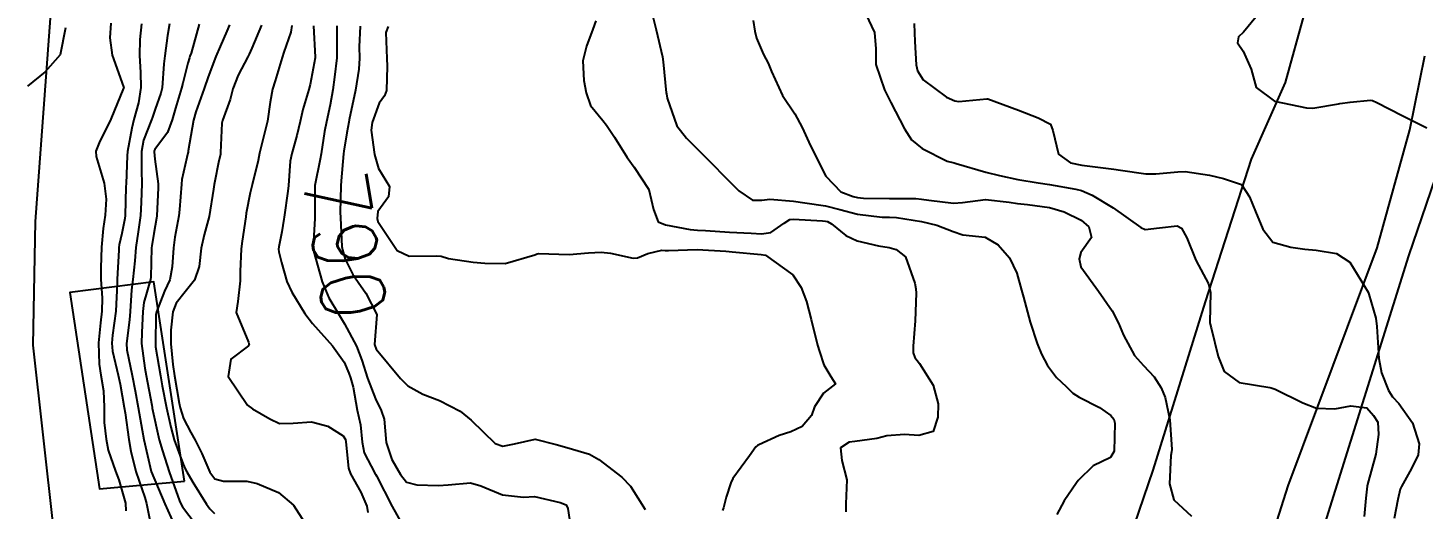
# Model space of a CAD drawing. Header units: metres. Extents: x 307586 to 320046, y 7427249 to 7434250.
# Drawn here: x 318878.8 to 318966.1, y 7429494.9 to 7429525 of the extents above; entities that cross this region are included whole.
import ezdxf
from ezdxf.enums import TextEntityAlignment as Align

# ---------------------------------------------------------------- set-up
doc = ezdxf.new("R2010")
doc.units = ezdxf.units.M
doc.header["$MEASUREMENT"] = 0
for name, color, linetype in [('Cotas', 45, 'Continuous'), ('Curvas de Nivel 1m', 11, 'Continuous'), ('Curvas de Nivel 5m', 15, 'Continuous'), ('Divisa', 42, 'FENCELINE2'), ('Edificações', 30, 'Continuous'), ('Vias Primárias', 230, 'Continuous')]:
    doc.layers.add(name, color=color, linetype=linetype)
doc.styles.add('Style-STANDARD', font='STANDARD.shx')
doc.linetypes.add('FENCELINE2', pattern='A,0.25,-0.1,[132,ltypeshp.shx,S=0.1,R=0,X=-0.1,Y=0],-0.1,1', length=1.45)

msp = doc.modelspace()

# ---------------------------------------------------------------- linework, layer by layer
at = {"layer": 'Curvas de Nivel 1m', "flags": 128}
for points, elevation in [([(318930.871, 7429526.63), (318931.774, 7429524.731), (318931.865, 7429523.698), (318931.857, 7429522.73), (318932.398, 7429521.133), (318932.6, 7429520.722), (318932.797, 7429520.347), (318933.644, 7429518.707), (318934.089, 7429518.023), (318934.761, 7429517.481), (318936.328, 7429516.674), (318936.751, 7429516.57), (318936.882, 7429516.538), (318938.743, 7429515.998), (318939.6, 7429515.777), (318940.737, 7429515.543), (318942.005, 7429515.336), (318942.732, 7429515.227), (318944.365, 7429514.939), (318944.727, 7429514.85), (318945.401, 7429514.563), (318946.715, 7429513.761), (318948.433, 7429512.533), (318948.702, 7429512.411), (318949.611, 7429512.516), (318950.704, 7429512.634), (318950.982, 7429512.497), (318951.313, 7429511.877), (318951.878, 7429510.488), (318952.661, 7429509.018), (318952.788, 7429508.478), (318952.757, 7429506.601), (318952.77, 7429506.478), (318952.838, 7429506.269), (318953.284, 7429504.47), (318953.657, 7429503.528), (318954.587, 7429502.844), (318956.497, 7429502.517), (318956.584, 7429502.505), (318956.838, 7429502.427), (318958.575, 7429501.577), (318959.419, 7429501.245), (318960.571, 7429501.184), (318961.566, 7429501.377), (318962.572, 7429501.248), (318962.99, 7429500.777), (318963.263, 7429500.35), (318963.314, 7429499.586), (318963.142, 7429498.351), (318962.62, 7429496.465), (318962.597, 7429496.359), (318962.505, 7429495.602), (318962.399, 7429494.456)], 784), ([(318914.333, 7429525.456), (318914.157, 7429524.94), (318913.753, 7429523.867), (318913.525, 7429522.949), (318913.588, 7429521.731), (318913.727, 7429520.946), (318914.011, 7429520.162), (318914.777, 7429519.216), (318915.011, 7429518.928), (318915.511, 7429518.177), (318916.299, 7429516.915), (318916.744, 7429516.302), (318917.664, 7429514.901), (318917.953, 7429513.655), (318918.238, 7429512.895), (318918.701, 7429512.709), (318920.239, 7429512.407), (318920.698, 7429512.374), (318921.201, 7429512.351), (318922.697, 7429512.237), (318924.051, 7429512.174), (318924.696, 7429512.132), (318925.286, 7429512.215), (318926.115, 7429512.796), (318926.47, 7429513.028), (318926.706, 7429513.053), (318928.52, 7429512.956), (318928.705, 7429512.932), (318928.834, 7429512.898), (318929.082, 7429512.764), (318929.985, 7429512.039), (318930.693, 7429511.699), (318932.031, 7429511.385), (318932.688, 7429511.275), (318933.121, 7429511.147), (318933.704, 7429510.705), (318934.301, 7429509.053), (318934.368, 7429508.694), (318934.388, 7429508.432), (318934.312, 7429506.695), (318934.187, 7429505.119), (318934.185, 7429504.696), (318934.3, 7429504.394), (318934.596, 7429504.036), (318935.446, 7429502.681), (318935.748, 7429501.502), (318935.732, 7429500.678), (318935.455, 7429499.775), (318934.546, 7429499.535), (318933.653, 7429499.596), (318932.545, 7429499.497), (318931.93, 7429499.339), (318930.539, 7429499.157), (318930.185, 7429499.099), (318929.644, 7429498.753), (318929.73, 7429497.957), (318930.042, 7429496.747), (318929.985, 7429495.253), (318929.972, 7429494.745)], 787), ([(318917.868, 7429525.889), (318918.111, 7429524.897), (318918.506, 7429523.214), (318918.557, 7429522.893), (318918.745, 7429520.949), (318918.754, 7429520.89), (318918.799, 7429520.618), (318919.399, 7429518.881), (318920.008, 7429518.114), (318920.758, 7429517.378), (318921.278, 7429516.855), (318922.731, 7429515.388), (318923.282, 7429514.832), (318924.135, 7429514.236), (318924.717, 7429514.236), (318925.226, 7429514.297), (318926.717, 7429514.176), (318927.414, 7429514.084), (318928.714, 7429513.888), (318929.614, 7429513.658), (318930.709, 7429513.364), (318932.249, 7429513.183), (318932.707, 7429513.175), (318933.146, 7429513.152), (318934.705, 7429512.911), (318935.676, 7429512.68), (318936.699, 7429512.275), (318937.292, 7429512.069), (318938.696, 7429511.923), (318939.512, 7429511.458), (318940.23, 7429510.627), (318940.669, 7429509.687), (318940.975, 7429508.617), (318941.09, 7429508.174), (318941.505, 7429506.611), (318941.944, 7429505.276), (318942.222, 7429504.604), (318942.596, 7429503.9), (318943.161, 7429503.163), (318943.759, 7429502.582), (318944.184, 7429502.181), (318944.576, 7429501.921), (318945.853, 7429501.274), (318946.565, 7429500.774), (318946.751, 7429500.548), (318946.804, 7429500.303), (318946.764, 7429498.548), (318946.529, 7429498.153), (318945.45, 7429497.634), (318944.514, 7429496.721), (318944.418, 7429496.571), (318943.638, 7429495.441), (318943.172, 7429494.59)], 786), ([(318955.629, 7429525.678), (318954.856, 7429524.745), (318954.541, 7429524.455), (318954.482, 7429524.09), (318954.84, 7429523.563), (318955.339, 7429522.445), (318955.648, 7429521.278), (318956.803, 7429520.43), (318958.797, 7429520.014), (318959.203, 7429519.998), (318960.801, 7429520.276), (318960.889, 7429520.292), (318961.533, 7429520.373), (318962.804, 7429520.502), (318962.927, 7429520.481), (318963.211, 7429520.354), (318964.791, 7429519.53), (318966.332, 7429518.762)], 782), ([(318881.158, 7429525.019), (318880.823, 7429523.34), (318879.886, 7429522.275), (318878.793, 7429521.37)], 799), ([(318883.988, 7429525.303), (318883.929, 7429524.398), (318884.083, 7429523.301), (318884.793, 7429521.325), (318884.803, 7429521.29), (318884.792, 7429521.242), (318883.989, 7429519.302), (318883.277, 7429517.831), (318883.057, 7429517.315), (318883.08, 7429516.983), (318883.572, 7429515.307), (318883.706, 7429514.299), (318883.652, 7429513.306), (318883.527, 7429512.471), (318883.406, 7429511.309), (318883.363, 7429510.012), (318883.377, 7429509.309), (318883.452, 7429508.119), (318883.435, 7429507.308), (318883.352, 7429506.579), (318883.236, 7429505.311), (318883.266, 7429503.986), (318883.376, 7429503.308), (318883.548, 7429502.326), (318883.573, 7429501.305), (318883.587, 7429500.348), (318883.699, 7429499.303), (318883.827, 7429498.601), (318884.3, 7429497.293), (318884.505, 7429496.761), (318884.911, 7429495.286), (318884.939, 7429494.825)], 798), ([(318885.924, 7429525.279), (318885.819, 7429524.294), (318885.79, 7429523.28), (318885.851, 7429522.236), (318885.88, 7429521.279), (318885.733, 7429520.331), (318885.443, 7429519.283), (318885.304, 7429518.748), (318885.037, 7429517.287), (318885.014, 7429517.023), (318884.95, 7429515.288), (318884.94, 7429515.068), (318884.902, 7429513.288), (318884.883, 7429513.106), (318884.686, 7429512.15), (318884.527, 7429511.44), (318884.508, 7429511.292), (318884.498, 7429511.12), (318884.402, 7429509.294), (318884.397, 7429509.041), (318884.312, 7429507.295), (318884.112, 7429505.796), (318884.061, 7429505.298), (318884.095, 7429504.794), (318884.451, 7429503.292), (318884.575, 7429502.734), (318884.832, 7429501.287), (318884.887, 7429500.949), (318885.127, 7429499.284), (318885.254, 7429498.554), (318885.562, 7429497.28), (318886.124, 7429495.638), (318886.236, 7429495.272), (318886.47, 7429494.027)], 797), ([(318887.671, 7429525.262), (318887.55, 7429524.548), (318887.373, 7429523.265), (318887.318, 7429522.762), (318887.201, 7429521.266), (318887.128, 7429520.928), (318886.78, 7429519.941), (318886.611, 7429519.435), (318886.548, 7429519.272), (318886.036, 7429518.001), (318885.913, 7429517.278), (318885.927, 7429516.086), (318885.929, 7429515.278), (318885.891, 7429514.099), (318885.847, 7429513.279), (318885.713, 7429512.254), (318885.572, 7429511.281), (318885.503, 7429510.443), (318885.378, 7429509.283), (318885.29, 7429508.64), (318885.202, 7429507.284), (318885.161, 7429506.749), (318884.973, 7429505.286), (318884.995, 7429504.89), (318885.339, 7429503.282), (318885.522, 7429502.327), (318885.709, 7429501.278), (318885.957, 7429499.858), (318886.067, 7429499.275), (318886.513, 7429497.27), (318887.374, 7429495.261), (318888.13, 7429493.589)], 796), ([(318891.432, 7429525.214), (318891.251, 7429524.803), (318890.829, 7429523.851), (318890.57, 7429523.224), (318890.086, 7429521.948), (318889.829, 7429521.234), (318889.311, 7429519.775), (318889.16, 7429519.244), (318888.841, 7429517.336), (318888.831, 7429517.249), (318888.819, 7429517.182), (318888.748, 7429516.902), (318888.438, 7429515.542), (318888.41, 7429515.253), (318888.299, 7429513.662), (318888.251, 7429513.255), (318888.008, 7429511.931), (318887.912, 7429511.258), (318887.844, 7429510.075), (318887.681, 7429509.26), (318887.36, 7429508.549), (318886.847, 7429507.268), (318886.814, 7429507.085), (318886.784, 7429505.268), (318886.801, 7429505.068), (318887.101, 7429503.265), (318887.211, 7429502.626), (318887.475, 7429501.261), (318887.758, 7429500.041), (318887.97, 7429499.256), (318888.518, 7429497.737), (318888.671, 7429497.404), (318888.759, 7429497.246), (318889.133, 7429496.612), (318889.977, 7429495.228), (318890.187, 7429494.931), (318890.477, 7429494.651)], 794), ([(318893.42, 7429525.191), (318892.828, 7429523.742), (318892.655, 7429523.371), (318892.568, 7429523.203), (318891.954, 7429522.06), (318891.628, 7429521.212), (318891.458, 7429520.541), (318890.978, 7429519.218), (318890.938, 7429519.052), (318890.867, 7429517.219), (318890.854, 7429517.116), (318890.744, 7429516.594), (318890.513, 7429515.436), (318890.473, 7429515.224), (318890.424, 7429514.929), (318890.14, 7429513.228), (318889.844, 7429512.074), (318889.652, 7429511.235), (318889.526, 7429510.102), (318889.239, 7429509.241), (318888.646, 7429508.513), (318888.089, 7429507.805), (318887.887, 7429507.257), (318887.754, 7429506.12), (318887.757, 7429505.258), (318887.883, 7429503.964), (318887.986, 7429503.256), (318888.272, 7429501.538), (318888.326, 7429501.252), (318888.546, 7429500.596), (318889.013, 7429499.718), (318889.278, 7429499.239), (318889.693, 7429498.401), (318890.195, 7429497.225), (318890.507, 7429496.815), (318891.054, 7429496.665), (318892.505, 7429496.67), (318893.162, 7429496.532), (318894.495, 7429495.952), (318895.429, 7429495.161), (318896.467, 7429493.533)], 793), ([(318895.323, 7429525.165), (318895.251, 7429524.753), (318894.826, 7429523.491), (318894.719, 7429523.172), (318894.275, 7429521.704), (318894.106, 7429521.18), (318893.976, 7429520.374), (318893.799, 7429519.185), (318893.497, 7429517.925), (318893.309, 7429517.192), (318893.206, 7429516.733), (318892.836, 7429515.198), (318892.718, 7429514.693), (318892.471, 7429513.436), (318892.434, 7429513.203), (318892.211, 7429511.673), (318892.154, 7429511.205), (318892.085, 7429509.779), (318892.085, 7429509.206), (318891.949, 7429507.898), (318891.841, 7429507.208), (318892.605, 7429505.366), (318892.656, 7429505.199), (318892.602, 7429505.123), (318891.514, 7429504.29), (318891.339, 7429503.212), (318892.556, 7429501.418), (318892.869, 7429501.195), (318893.938, 7429500.57), (318894.544, 7429500.276), (318895.409, 7429500.297), (318896.545, 7429500.383), (318897.579, 7429500.103), (318898.537, 7429499.502), (318898.676, 7429499.269), (318898.704, 7429499.127), (318898.869, 7429497.478), (318898.995, 7429497.123), (318899.634, 7429495.975), (318900.005, 7429495.107), (318900.079, 7429494.706)], 792), ([(318896.682, 7429525.152), (318896.787, 7429523.187), (318896.784, 7429523.15), (318896.471, 7429521.48), (318896.388, 7429521.154), (318896.02, 7429519.919), (318895.848, 7429519.159), (318895.645, 7429518.281), (318895.318, 7429517.164), (318895.222, 7429516.689), (318895.112, 7429515.166), (318895.08, 7429514.806), (318894.845, 7429513.169), (318894.823, 7429513.047), (318894.689, 7429512.257), (318894.515, 7429511.332), (318894.496, 7429511.173), (318894.509, 7429511.01), (318894.665, 7429510.353), (318895.018, 7429509.166), (318895.32, 7429508.49), (318896.13, 7429507.155), (318896.624, 7429506.536), (318897.874, 7429505.137), (318898.593, 7429504.118), (318898.895, 7429503.434), (318898.999, 7429503.124), (318899.15, 7429502.546), (318899.417, 7429501.117), (318899.622, 7429500.192), (318899.731, 7429499.112), (318899.856, 7429498.44), (318900.514, 7429497.174), (318900.557, 7429497.1), (318900.616, 7429496.994), (318901.602, 7429495.089), (318902.467, 7429493.514)], 791), ([(318899.598, 7429525.119), (318899.544, 7429523.833), (318899.551, 7429523.119), (318899.506, 7429522.426), (318899.302, 7429521.122), (318898.907, 7429519.261), (318898.88, 7429519.128), (318898.766, 7429518.46), (318898.582, 7429517.304), (318898.561, 7429517.132), (318898.404, 7429515.457), (318898.383, 7429515.133), (318898.352, 7429513.488), (318898.361, 7429513.133), (318898.454, 7429511.354), (318898.483, 7429511.132), (318898.667, 7429510.544), (318899.138, 7429509.603), (318899.481, 7429509.118), (318899.961, 7429508.425), (318900.633, 7429507.1), (318900.498, 7429505.208), (318900.532, 7429505.101), (318900.551, 7429505.05), (318900.601, 7429504.933), (318902.13, 7429503.085), (318902.576, 7429502.627), (318903.522, 7429502.112), (318904.563, 7429501.724), (318905.855, 7429501.037), (318906.547, 7429500.476), (318908.036, 7429499.015), (318908.531, 7429498.862), (318909.242, 7429498.999), (318910.536, 7429499.292), (318911.855, 7429498.967), (318912.531, 7429498.778), (318913.941, 7429498.353), (318914.524, 7429498.03), (318915.972, 7429496.915), (318916.505, 7429496.364), (318917.424, 7429494.901)], 789), ([(318901.342, 7429525.095), (318901.212, 7429524.724), (318901.275, 7429523.095), (318901.283, 7429522.628), (318901.252, 7429521.095), (318901.115, 7429520.771), (318900.785, 7429520.31), (318900.338, 7429519.107), (318900.29, 7429518.629), (318900.495, 7429517.104), (318900.74, 7429516.215), (318901.442, 7429515.093), (318901.368, 7429514.442), (318900.707, 7429513.532), (318900.666, 7429513.101), (318900.7, 7429512.898), (318901.916, 7429511.088), (318902.669, 7429510.733), (318904.378, 7429510.763), (318904.67, 7429510.737), (318905.126, 7429510.588), (318906.666, 7429510.37), (318907.395, 7429510.294), (318908.666, 7429510.291), (318910.524, 7429510.834), (318910.672, 7429510.893), (318910.746, 7429510.905), (318912.672, 7429510.845), (318913.88, 7429510.942), (318914.683, 7429510.986), (318915.266, 7429510.924), (318916.679, 7429510.618), (318916.952, 7429510.635), (318917.604, 7429510.901), (318918.46, 7429511.117), (318918.685, 7429511.099), (318918.887, 7429511.089), (318920.686, 7429511.167), (318922.475, 7429511.052), (318922.685, 7429511.034), (318922.867, 7429511.02), (318924.683, 7429510.847), (318924.962, 7429510.807), (318926.665, 7429509.565), (318927.18, 7429508.785), (318927.527, 7429507.898), (318927.817, 7429506.778), (318928.201, 7429505.182), (318928.328, 7429504.773), (318928.595, 7429503.945), (318929.033, 7429503.209), (318929.326, 7429502.759), (318928.577, 7429502.164), (318928.031, 7429501.313), (318927.826, 7429500.777), (318927.251, 7429500.084), (318926.547, 7429499.76), (318925.808, 7429499.533), (318924.535, 7429498.936), (318924.452, 7429498.894), (318924.356, 7429498.813), (318923.956, 7429498.247), (318922.917, 7429496.834), (318922.777, 7429496.568), (318922.495, 7429495.675), (318922.318, 7429495.009), (318922.271, 7429494.842)], 788), ([(318934.253, 7429525.297), (318934.282, 7429524.698), (318934.295, 7429524.156), (318934.38, 7429522.697), (318934.462, 7429522.338), (318934.814, 7429521.769), (318936.285, 7429520.675), (318936.8, 7429520.452), (318937.051, 7429520.415), (318938.802, 7429520.588), (318938.871, 7429520.58), (318940.792, 7429519.864), (318942.006, 7429519.387), (318942.779, 7429518.998), (318942.941, 7429518.597), (318943.284, 7429517.118), (318944.042, 7429516.581), (318944.751, 7429516.436), (318944.904, 7429516.415), (318946.747, 7429516.187), (318947.173, 7429516.119), (318948.743, 7429515.896), (318949.369, 7429515.896), (318950.746, 7429516.024), (318951.202, 7429516.04), (318952.743, 7429515.801), (318953.619, 7429515.588), (318954.734, 7429515.217), (318955.245, 7429514.445), (318955.617, 7429513.538), (318956.062, 7429512.436), (318956.695, 7429511.609), (318957.817, 7429511.293), (318958.691, 7429511.184), (318959.399, 7429511.108), (318960.688, 7429510.902), (318961.514, 7429510.372), (318962.655, 7429508.493), (318962.705, 7429508.359), (318963.142, 7429506.856), (318963.205, 7429506.351), (318963.281, 7429505.012), (318963.318, 7429504.349), (318963.494, 7429503.452), (318963.925, 7429502.34), (318964.178, 7429501.936), (318964.575, 7429501.521), (318965.431, 7429500.321), (318965.86, 7429499), (318965.782, 7429498.318), (318965.374, 7429497.472), (318964.738, 7429496.328), (318964.671, 7429496.169), (318964.505, 7429495.516), (318964.285, 7429494.333)], 783)]:
    msp.add_lwpolyline(points, dxfattribs=dict(at, elevation=elevation))
at = {"layer": 'Curvas de Nivel 5m', "flags": 128}
for points, elevation in [([(318924.192, 7429525.48), (318924.292, 7429524.818), (318924.394, 7429524.373), (318924.828, 7429523.348), (318925.113, 7429522.807), (318925.339, 7429522.283), (318926.017, 7429520.798), (318926.786, 7429519.641), (318927.249, 7429518.785), (318927.67, 7429517.875), (318928.217, 7429516.775), (318928.738, 7429515.743), (318929.668, 7429514.756), (318930.447, 7429514.471), (318930.72, 7429514.407), (318931.089, 7429514.366), (318932.719, 7429514.346), (318934.37, 7429514.346), (318934.719, 7429514.312), (318935.169, 7429514.235), (318936.717, 7429514.053), (318937.29, 7429514.091), (318938.719, 7429514.291), (318940.204, 7429514.114), (318940.717, 7429514.029), (318941.357, 7429513.973), (318942.715, 7429513.777), (318943.648, 7429513.521), (318944.707, 7429512.999), (318945.176, 7429512.565), (318945.358, 7429511.902), (318944.687, 7429510.96), (318944.569, 7429510.572), (318944.675, 7429510.063), (318945.792, 7429508.559), (318946.641, 7429507.331), (318947.046, 7429506.546), (318947.357, 7429505.807), (318948.045, 7429504.536), (318948.597, 7429503.907), (318949.265, 7429503.195), (318949.711, 7429502.513), (318949.963, 7429501.896), (318950.255, 7429500.505), (318950.382, 7429498.655), (318950.36, 7429498.503), (318950.307, 7429498.278), (318950.238, 7429496.503), (318950.498, 7429495.506), (318951.617, 7429494.489)], 785), ([(318889.523, 7429525.24), (318889.014, 7429523.436), (318888.95, 7429523.248), (318888.918, 7429523.152), (318888.816, 7429522.803), (318888.498, 7429521.552), (318888.425, 7429521.254), (318888.043, 7429519.995), (318887.837, 7429519.259), (318887.549, 7429518.479), (318886.754, 7429517.401), (318886.706, 7429517.318), (318886.7, 7429517.271), (318886.746, 7429516.803), (318886.959, 7429515.268), (318886.967, 7429515.021), (318886.884, 7429513.268), (318886.862, 7429513.107), (318886.686, 7429512.159), (318886.562, 7429511.384), (318886.551, 7429511.271), (318886.501, 7429509.425), (318886.474, 7429509.272), (318886.063, 7429507.852), (318885.991, 7429507.276), (318885.932, 7429505.958), (318885.927, 7429505.277), (318886.128, 7429503.734), (318886.218, 7429503.274), (318886.555, 7429501.415), (318886.582, 7429501.27), (318886.59, 7429501.233), (318887.03, 7429499.265), (318887.221, 7429498.568), (318887.64, 7429497.259), (318888.295, 7429495.443), (318888.373, 7429495.251), (318888.481, 7429495.063), (318889.265, 7429494.032)], 795), ([(318898.131, 7429525.137), (318898.133, 7429523.833), (318898.128, 7429523.137), (318897.999, 7429521.944), (318897.881, 7429521.139), (318897.711, 7429520.214), (318897.487, 7429519.143), (318897.374, 7429518.537), (318897.147, 7429517.146), (318897.089, 7429516.805), (318896.757, 7429515.15), (318896.754, 7429515.118), (318896.752, 7429513.15), (318896.752, 7429513.099), (318896.681, 7429511.686), (318896.654, 7429511.169), (318896.654, 7429511.15), (318896.672, 7429511.067), (318897.214, 7429509.144), (318897.638, 7429508.145), (318898.232, 7429507.134), (318898.624, 7429506.511), (318899.364, 7429505.119), (318899.709, 7429504.228), (318900.066, 7429503.108), (318900.564, 7429501.825), (318900.919, 7429501.096), (318901.089, 7429500.553), (318901.218, 7429499.093), (318901.583, 7429498.029), (318902.114, 7429497.084), (318902.506, 7429496.608), (318903.134, 7429496.44), (318904.503, 7429496.402), (318905.101, 7429496.447), (318906.506, 7429496.559), (318907.151, 7429496.376), (318908.495, 7429495.806), (318909.811, 7429495.673), (318910.494, 7429495.714), (318912.111, 7429495.341), (318912.486, 7429495.182), (318912.585, 7429494.958), (318912.833, 7429493.321)], 790)]:
    msp.add_lwpolyline(points, dxfattribs=dict(at, elevation=elevation))
at = {"layer": 'Divisa'}
msp.add_lwpolyline([(318926.876, 7429105.091), (318901.888, 7429172.627), (318894.486, 7429190.613), (318893.456, 7429193.7), (318890.216, 7429206.771), (318887.152, 7429228.228), (318878.762, 7429287.256), (318876.709, 7429306.439), (318878.673, 7429330.428), (318885.408, 7429347.59), (318896.616, 7429366.962), (318928.866, 7429422.228), (318935.572, 7429429.73), (318944.183, 7429438.816), (318946.476, 7429442.233), (318950.136, 7429465.862), (318958.792, 7429490.316), (318965.213, 7429510.769), (318967.424, 7429517.229)], dxfattribs=at)
at = {"layer": 'Edificações'}
msp.add_lwpolyline([(318888.599, 7429496.68), (318886.685, 7429509.129), (318881.438, 7429508.474), (318883.296, 7429496.189), (318888.599, 7429496.68)], dxfattribs=at)
at = {"layer": 'Vias Primárias'}
msp.add_lwpolyline([(318958.665, 7429525.89), (318957.47, 7429521.592), (318955.341, 7429516.807), (318952.466, 7429507.89), (318949.18, 7429497.368), (318946.827, 7429490.453), (318942.69, 7429478.791), (318939.048, 7429468.284), (318934.81, 7429456.405), (318929.058, 7429445.071, -0.451106), (318922.125, 7429443.275), (318918.294, 7429446.231), (318913.604, 7429450.421), (318909.065, 7429454.663), (318902.727, 7429461.411), (318895.677, 7429469.1), (318887.988, 7429476.381), (318886.484, 7429478.26), (318884.761, 7429480.844), (318882.06, 7429486.584), (318880.416, 7429493.77), (318879.136, 7429505.177), (318879.287, 7429512.91), (318880.321, 7429527.063)], format="xyb", dxfattribs=at)
msp.add_lwpolyline([(318958.665, 7429525.89), (318957.47, 7429521.592), (318955.341, 7429516.807), (318952.466, 7429507.89), (318949.18, 7429497.368), (318946.827, 7429490.453), (318942.69, 7429478.791), (318939.048, 7429468.284), (318934.81, 7429456.405), (318929.058, 7429445.071, -0.451106), (318922.125, 7429443.275), (318918.294, 7429446.231), (318913.604, 7429450.421), (318909.065, 7429454.663), (318902.727, 7429461.411), (318895.677, 7429469.1), (318887.988, 7429476.381), (318886.484, 7429478.26), (318884.761, 7429480.844), (318882.06, 7429486.584), (318880.416, 7429493.77), (318879.136, 7429505.177), (318879.287, 7429512.91), (318880.321, 7429527.063)], format="xyb", dxfattribs=at)
msp.add_lwpolyline([(318937.15, 7429435.692), (318941.078, 7429440.868), (318943.535, 7429446.659), (318948.672, 7429463.77), (318952.64, 7429479.135), (318954.297, 7429485.818), (318957.654, 7429496.374), (318963.219, 7429511.253), (318965.259, 7429518.649), (318966.195, 7429523.268)], dxfattribs=at)
msp.add_lwpolyline([(318937.15, 7429435.692), (318941.078, 7429440.868), (318943.535, 7429446.659), (318948.672, 7429463.77), (318952.64, 7429479.135), (318954.297, 7429485.818), (318957.654, 7429496.374), (318963.219, 7429511.253), (318965.259, 7429518.649), (318966.195, 7429523.268)], dxfattribs=at)

# ---------------------------------------------------------------- texts
at = {"layer": 'Cotas', "style": 'Style-STANDARD'}
msp.add_text('790', height=4, rotation=278.86636, dxfattribs=at).set_placement((318898.654, 7429511.423, 790), align=Align.MIDDLE_CENTER)

doc.saveas('drawing.dxf')
